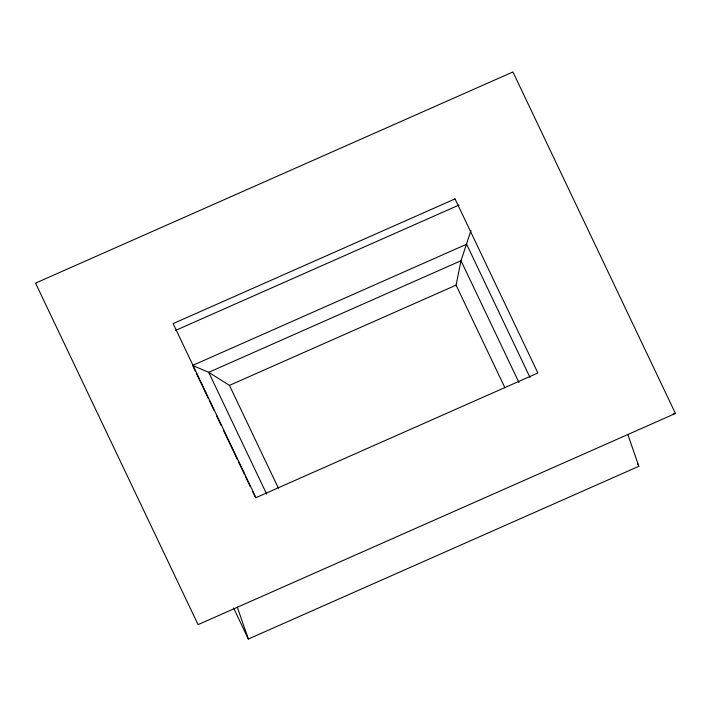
<?xml version="1.0" encoding="UTF-8"?>
<svg xmlns="http://www.w3.org/2000/svg" width="711" height="711" viewBox="0 0 711 711"><rect width="100%" height="100%" fill="white"/><g stroke="black" fill="none" stroke-linecap="round" stroke-linejoin="round"><path stroke-width="1.07" d="M504.997 387.913L456.08 285.138L461.004 260.724L470.975 230.533M175.661 330.375L459.022 205.035M530.024 377.488L466.612 244.229L192.601 365.436L208.714 372.324L229.457 385.38L456.08 285.138M675.45 413.464L198.076 624.631L35.55 283.129L512.924 71.962L675.45 413.464L673.29 413.82M233.572 608.029L248.335 639.038L638.833 466.3L627.804 434.439M637.403 463.296L638.833 466.3M518.959 382.491L461.004 260.724L208.714 372.324L266.661 494.092M229.457 385.38L278.374 488.164M193.081 366.441L195.463 371.453M196.414 373.453L208.332 398.498M209.292 400.506L214.055 410.523M216.446 415.535L221.21 425.551M223.592 430.564L237.421 459.617M238.372 461.626L244.575 474.646M245.526 476.654L250.299 486.671M252.681 491.674L255.542 497.691M237.305 607.176L248.335 639.038M455.031 198.902L173.12 323.603L255.969 497.682L537.88 372.982L455.031 198.902"/></g></svg>
